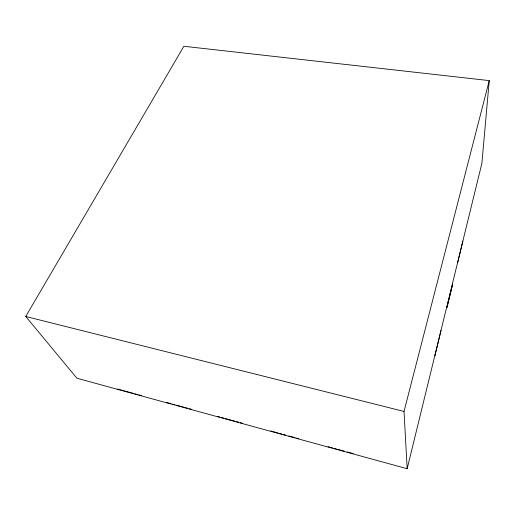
<?xml version="1.0" encoding="UTF-8"?>
<svg xmlns="http://www.w3.org/2000/svg" width="515" height="515" viewBox="0 0 515 515"><rect width="100%" height="100%" fill="white"/><g stroke="black" fill="none" stroke-linecap="round" stroke-linejoin="round"><path stroke-width="0.77" d="M435.008 354.919L435.001 355.447L441.014 330.392M457.693 262.193L457.661 262.785L462.856 241.091M489.25 80.604L481.885 163.319L407.165 468.727L76.889 378.216L25.75 316.474L183.887 46.273L489.25 80.604L404.024 411.446L407.165 468.727M25.75 316.474L404.024 411.446M117.562 389.031L122.094 390.273M123.606 390.685L133.424 393.376M134.936 393.788L137.202 394.406M138.709 394.825L141.734 395.649M166.448 402.421L171.044 403.676M172.577 404.095L174.868 404.726M176.4 405.144L180.231 406.193M181.763 406.612L187.891 408.292M189.423 408.71L191.722 409.341M217.581 416.423L219.847 417.047M221.36 417.459L223.632 418.083M225.145 418.495L231.19 420.15M232.703 420.568L234.969 421.186M236.482 421.605L238.754 422.223M240.26 422.635L242.533 423.259M271.901 431.3L278.061 432.993M279.606 433.411L281.917 434.048M283.456 434.467L285.767 435.098M288.851 435.948L295.011 437.634M296.556 438.053L298.867 438.69M328.036 446.679L332.632 447.934M334.158 448.353L336.456 448.983M337.988 449.402L344.117 451.082M347.181 451.919L353.303 453.599M270.942 430.643L271.128 431.094M447.078 306.856L447.052 307.416L452.634 284.132L447.078 306.856"/></g></svg>
